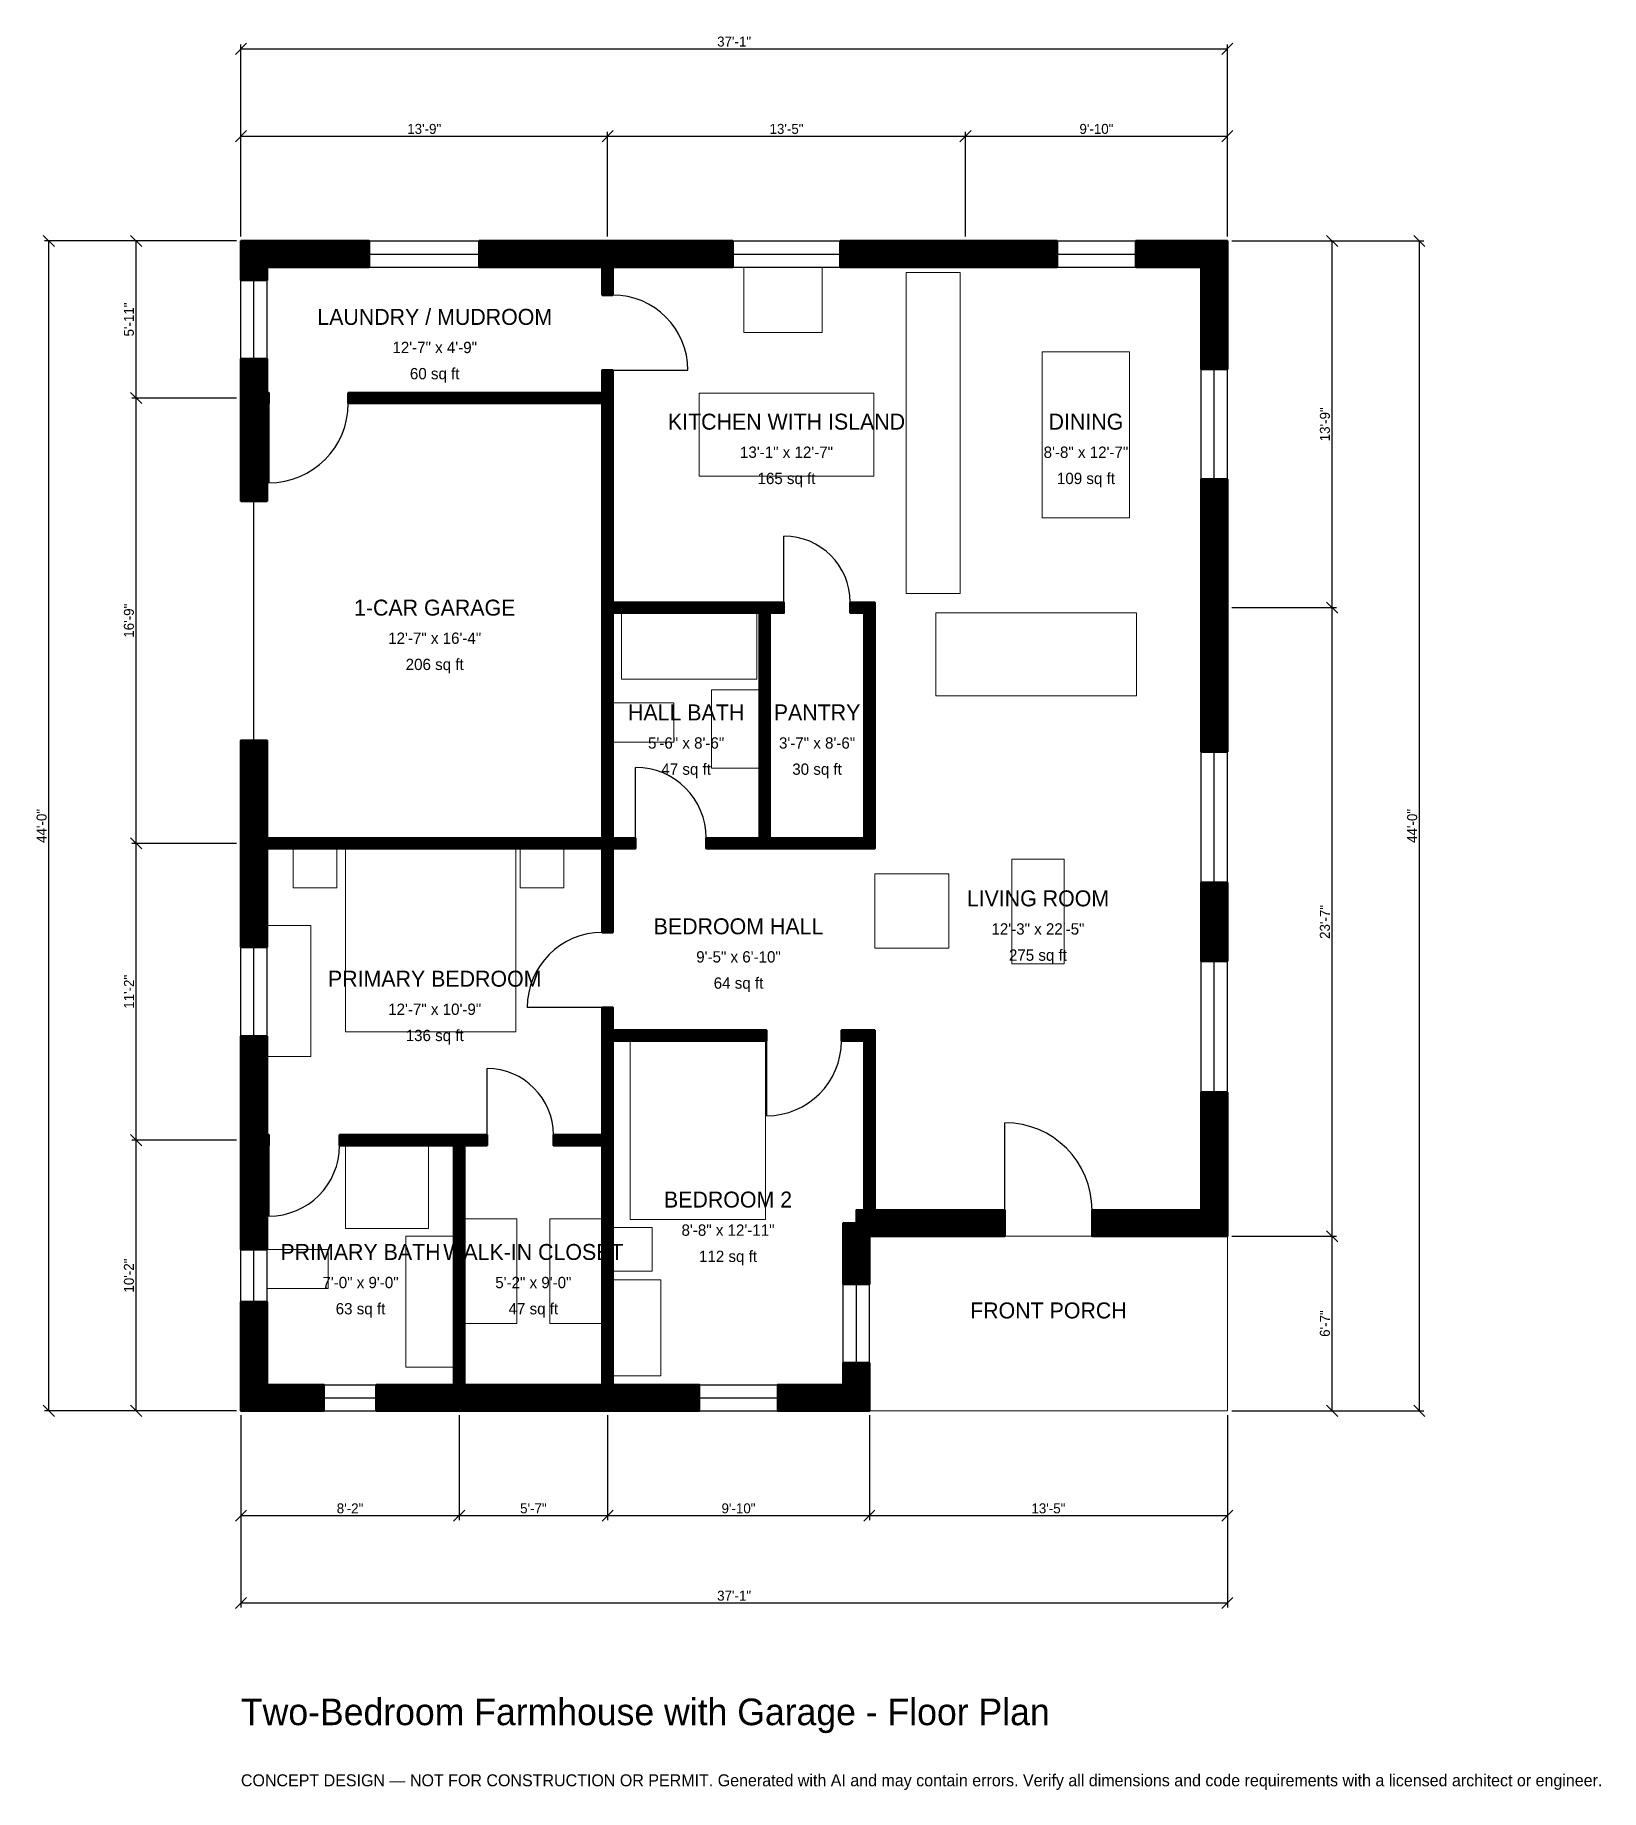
# Model space of a CAD drawing. Header units: inches. Extents: x -93 to 613, y -171 to 620.
import ezdxf
from ezdxf.enums import TextEntityAlignment as Align

# ---------------------------------------------------------------- set-up
doc = ezdxf.new("R2010")
doc.units = ezdxf.units.IN
doc.header["$MEASUREMENT"] = 0
doc.linetypes.add('DASHED', pattern=[0.6, 0.5, -0.1])
for name, color, linetype, lineweight in [('A-ANNO-DIMS', 1, 'Continuous', 13), ('A-ANNO-TEXT', 7, 'Continuous', 18), ('A-AREA-IDEN', 7, 'Continuous', 18), ('A-DOOR', 2, 'Continuous', 25), ('A-FLOR-FIXT', 9, 'Continuous', 13), ('A-FURN', 9, 'Continuous', 13), ('A-GLAZ', 4, 'Continuous', 25), ('A-SITE-PAVE', 8, 'Continuous', 13), ('A-WALL', 7, 'Continuous', 50), ('A-WALL-PATT', 8, 'Continuous', 13)]:
    doc.layers.add(name, color=color, linetype=linetype, lineweight=lineweight)
doc.dimstyles.new('PLAN', dxfattribs={"dimtxt": 4.5, "dimasz": 3, "dimexe": 2, "dimexo": 2, "dimgap": 1, "dimtad": 1, "dimdec": 0, "dimlunit": 4, "dimtsz": 2.5, "dimcen": 2.5, "dimclrd": 1, "dimclre": 1, "dimazin": 3, "dimtfac": 1, "dimtmove": 0, "dimatfit": 3})

msp = doc.modelspace()

# ---------------------------------------------------------------- hatches: boundary and pattern name
at = {"layer": 'A-WALL-PATT'}
h = msp.add_hatch(dxfattribs=at)
h.set_pattern_fill('ANSI31', color=8, scale=0.8)
h.paths.add_polyline_path([(159.4488, 0), (104.3307, 0), (100.7874, 0), (100.7874, 0), (96.063, 0), (96.063, 0), (92.5197, 0), (61.0236, 0), (61.0236, 11.811), (92.5197, 11.811), (96.063, 11.811), (96.063, 119.685), (44.4882, 119.685), (44.4882, 124.4094), (96.063, 124.4094), (100.7874, 124.4094), (111.0236, 124.4094), (111.0236, 119.685), (100.7874, 119.685), (100.7874, 11.811), (104.3307, 11.811), (159.4488, 11.811), (162.9921, 11.811), (162.9921, 119.685), (140.9449, 119.685), (140.9449, 124.4094), (162.9921, 124.4094), (162.9921, 166.9291), (162.9921, 171.6535), (162.9921, 181.8898), (167.7165, 181.8898), (167.7165, 171.6535), (237.0079, 171.6535), (237.0079, 166.9291), (167.7165, 166.9291), (167.7165, 124.4094), (167.7165, 119.685), (167.7165, 11.811), (171.2598, 11.811), (206.6929, 11.811), (206.6929, 0), (171.2598, 0), (167.7165, 0), (167.7165, 0), (162.9921, 0), (162.9921, 0), (159.4488, 0)])
h.paths.add_polyline_path([(11.811, 0), (11.811, 0), (0, 0), (0, 0), (0, 0), (0, 0), (0, 11.811), (0, 11.811), (0, 49.2126), (11.811, 49.2126), (11.811, 11.811), (37.4016, 11.811), (37.4016, 0), (11.811, 0)])
h.paths.add_polyline_path([(0, 116.1417), (0, 119.685), (0, 119.685), (0, 124.4094), (0, 124.4094), (0, 127.9528), (0, 168.8976), (11.811, 168.8976), (11.811, 127.9528), (11.811, 124.4094), (12.5984, 124.4094), (12.5984, 119.685), (11.811, 119.685), (11.811, 116.1417), (11.811, 72.8346), (0, 72.8346), (0, 116.1417)])
h.paths.add_polyline_path([(0, 250), (0, 253.5433), (0, 253.5433), (0, 258.2677), (0, 258.2677), (0, 261.811), (0, 302.3622), (11.811, 302.3622), (11.811, 261.811), (11.811, 258.2677), (162.9921, 258.2677), (162.9921, 359.8425), (162.9921, 364.5669), (162.9921, 454.3307), (48.4252, 454.3307), (48.4252, 459.0551), (162.9921, 459.0551), (162.9921, 469.2913), (167.7165, 469.2913), (167.7165, 459.0551), (167.7165, 454.3307), (167.7165, 364.5669), (233.8583, 364.5669), (238.5827, 364.5669), (244.8819, 364.5669), (244.8819, 359.8425), (238.5827, 359.8425), (238.5827, 258.2677), (281.1024, 258.2677), (281.1024, 359.8425), (274.8031, 359.8425), (274.8031, 364.5669), (281.1024, 364.5669), (285.8268, 364.5669), (285.8268, 359.8425), (285.8268, 258.2677), (285.8268, 253.5433), (281.1024, 253.5433), (238.5827, 253.5433), (233.8583, 253.5433), (209.8425, 253.5433), (209.8425, 258.2677), (233.8583, 258.2677), (233.8583, 359.8425), (167.7165, 359.8425), (167.7165, 258.2677), (177.9528, 258.2677), (177.9528, 253.5433), (167.7165, 253.5433), (167.7165, 215.748), (162.9921, 215.748), (162.9921, 253.5433), (11.811, 253.5433), (11.811, 250), (11.811, 209.0551), (0, 209.0551), (0, 250)])
h.paths.add_polyline_path([(0, 450.7874), (0, 454.3307), (0, 454.3307), (0, 459.0551), (0, 459.0551), (0, 462.5984), (0, 474.4094), (11.811, 474.4094), (11.811, 462.5984), (11.811, 459.0551), (12.5984, 459.0551), (12.5984, 454.3307), (11.811, 454.3307), (11.811, 450.7874), (11.811, 410.2362), (0, 410.2362), (0, 450.7874)])
h.paths.add_polyline_path([(0, 515.748), (0, 515.748), (0, 527.5591), (0, 527.5591), (0, 527.5591), (11.811, 527.5591), (11.811, 527.5591), (57.874, 527.5591), (57.874, 515.748), (11.811, 515.748), (11.811, 509.8425), (0, 509.8425), (0, 515.748)])
h.paths.add_polyline_path([(162.9921, 527.5591), (162.9921, 527.5591), (167.7165, 527.5591), (167.7165, 527.5591), (171.2598, 527.5591), (171.2598, 527.5591), (221.8504, 527.5591), (221.8504, 515.748), (167.7165, 515.748), (167.7165, 503.1496), (162.9921, 503.1496), (162.9921, 515.748), (159.4488, 515.748), (159.4488, 515.748), (107.4803, 515.748), (107.4803, 527.5591), (162.9921, 527.5591)])
h.paths.add_polyline_path([(320.8661, 527.5591), (332.6772, 527.5591), (368.1102, 527.5591), (368.1102, 515.748), (332.6772, 515.748), (320.8661, 515.748), (270.2756, 515.748), (270.2756, 527.5591), (320.8661, 527.5591)])
h.paths.add_polyline_path([(433.0709, 527.5591), (433.0709, 527.5591), (444.8819, 527.5591), (444.8819, 527.5591), (444.8819, 527.5591), (444.8819, 515.748), (444.8819, 515.748), (444.8819, 469.685), (433.0709, 469.685), (433.0709, 515.748), (403.5433, 515.748), (403.5433, 527.5591), (433.0709, 527.5591)])
h.paths.add_polyline_path([(444.8819, 368.1102), (444.8819, 356.2992), (444.8819, 297.2441), (433.0709, 297.2441), (433.0709, 356.2992), (433.0709, 368.1102), (433.0709, 420.0787), (444.8819, 420.0787), (444.8819, 368.1102)])
h.paths.add_polyline_path([(444.8819, 202.7559), (433.0709, 202.7559), (433.0709, 238.189), (444.8819, 238.189), (444.8819, 202.7559)])
h.paths.add_polyline_path([(444.8819, 90.5512), (444.8819, 90.5512), (444.8819, 78.7402), (444.8819, 78.7402), (444.8819, 78.7401), (433.0709, 78.7401), (433.0709, 78.7402), (383.8583, 78.7402), (383.8583, 90.5512), (433.0709, 90.5512), (433.0709, 143.7008), (444.8819, 143.7008), (444.8819, 90.5512)])
h.paths.add_polyline_path([(285.8268, 78.7402), (285.8268, 78.7401), (283.4646, 78.7401), (283.4646, 76.378), (283.4646, 76.378), (283.4646, 57.0866), (271.6535, 57.0866), (271.6535, 84.6457), (277.5591, 84.6457), (277.5591, 90.5512), (281.1024, 90.5512), (281.1024, 166.9291), (270.8661, 166.9291), (270.8661, 171.6535), (281.1024, 171.6535), (285.8268, 171.6535), (285.8268, 166.9291), (285.8268, 90.5512), (344.4882, 90.5512), (344.4882, 78.7402), (285.8268, 78.7402)])
h.paths.add_polyline_path([(283.4646, 11.811), (283.4646, 11.811), (283.4646, 0), (283.4646, 0), (283.4646, 0), (271.6535, 0), (271.6535, 0), (242.126, 0), (242.126, 11.811), (271.6535, 11.811), (271.6535, 21.6535), (283.4646, 21.6535), (283.4646, 11.811)])

# ---------------------------------------------------------------- linework, layer by layer
at = {"layer": 'A-DOOR'}
for p, q in [((167.7165, 469.2913), (201.5748, 469.2913)), ((12.5984, 454.3307), (12.5984, 418.5039)), ((244.8819, 364.5669), (244.8819, 394.4882)), ((177.9528, 258.2677), (177.9528, 290.1575)), ((162.9921, 181.8898), (129.1339, 181.8898)), ((237.0079, 166.9291), (237.0079, 133.0709)), ((111.0236, 124.4094), (111.0236, 154.3307)), ((344.4882, 90.5512), (344.4882, 129.9213)), ((12.5984, 119.685), (12.5984, 87.7953))]:
    msp.add_line(p, q, dxfattribs=at)
at = {"layer": 'A-DOOR', "linetype": 'DASHED'}
msp.add_line((5.9055, 302.3622), (5.9055, 410.2362), dxfattribs=at)
at = {"layer": 'A-DOOR'}
for centre, radius, start, end in [((167.7165, 469.2913), 33.8583, 0, 90), ((12.5984, 454.3307), 35.8268, 270, 360), ((244.8819, 364.5669), 29.9213, 0, 90), ((177.9528, 258.2677), 31.8898, 0, 90), ((162.9921, 181.8898), 33.8583, 90, 180), ((237.0079, 166.9291), 33.8583, 270, 360), ((111.0236, 124.4094), 29.9213, 0, 90), ((344.4882, 90.5512), 39.3701, 0, 90), ((12.5984, 119.685), 31.8898, 270, 360)]:
    msp.add_arc(centre, radius, start, end, dxfattribs=at)
at = {"layer": 'A-FLOR-FIXT'}
for points in [[(300, 368.5039), (324.4094, 368.5039), (324.4094, 513.3858), (300, 513.3858)], [(206.6929, 421.4567), (285.4331, 421.4567), (285.4331, 458.8583), (206.6929, 458.8583)], [(171.6535, 329.9213), (232.6772, 329.9213), (232.6772, 359.8425), (171.6535, 359.8425)], [(212.2047, 289.7638), (233.8583, 289.7638), (233.8583, 325.1969), (212.2047, 325.1969)], [(167.7165, 301.5748), (195.2756, 301.5748), (195.2756, 319.2913), (167.7165, 319.2913)], [(47.2441, 82.2835), (84.6457, 82.2835), (84.6457, 119.685), (47.2441, 119.685)], [(11.811, 55.1181), (39.3701, 55.1181), (39.3701, 72.8346), (11.811, 72.8346)], [(74.4094, 19.685), (96.063, 19.685), (96.063, 78.7402), (74.4094, 78.7402)]]:
    msp.add_lwpolyline(points, close=True, dxfattribs=at)
at = {"layer": 'A-FURN'}
for points in [[(226.7717, 486.2205), (262.2047, 486.2205), (262.2047, 515.748), (226.7717, 515.748)], [(361.4173, 402.7559), (400.7874, 402.7559), (400.7874, 477.5591), (361.4173, 477.5591)], [(313.3858, 322.4409), (403.937, 322.4409), (403.937, 359.8425), (313.3858, 359.8425)], [(23.622, 235.8268), (43.3071, 235.8268), (43.3071, 253.5433), (23.622, 253.5433)], [(47.2441, 170.8661), (124.0157, 170.8661), (124.0157, 253.5433), (47.2441, 253.5433)], [(125.9843, 235.8268), (145.6693, 235.8268), (145.6693, 253.5433), (125.9843, 253.5433)], [(347.6378, 201.5748), (371.2598, 201.5748), (371.2598, 248.8189), (347.6378, 248.8189)], [(285.8268, 208.6614), (319.2913, 208.6614), (319.2913, 242.126), (285.8268, 242.126)], [(11.811, 159.8425), (31.4961, 159.8425), (31.4961, 218.8976), (11.811, 218.8976)], [(175.5906, 86.2205), (236.6142, 86.2205), (236.6142, 166.9291), (175.5906, 166.9291)], [(100.7874, 39.3701), (124.4094, 39.3701), (124.4094, 86.6142), (100.7874, 86.6142)], [(139.3701, 39.3701), (162.9921, 39.3701), (162.9921, 86.6142), (139.3701, 86.6142)], [(167.7165, 62.9921), (185.4331, 62.9921), (185.4331, 82.6772), (167.7165, 82.6772)], [(167.7165, 15.748), (189.3701, 15.748), (189.3701, 59.0551), (167.7165, 59.0551)]]:
    msp.add_lwpolyline(points, close=True, dxfattribs=at)
at = {"layer": 'A-GLAZ'}
for p, q in [((57.874, 527.5591), (107.4803, 527.5591)), ((221.8504, 527.5591), (270.2756, 527.5591)), ((368.1102, 527.5591), (403.5433, 527.5591)), ((57.874, 521.6535), (107.4803, 521.6535)), ((57.874, 515.748), (107.4803, 515.748)), ((221.8504, 521.6535), (270.2756, 521.6535)), ((221.8504, 515.748), (270.2756, 515.748)), ((368.1102, 521.6535), (403.5433, 521.6535)), ((368.1102, 515.748), (403.5433, 515.748)), ((0, 474.4094), (0, 509.8425)), ((5.9055, 474.4094), (5.9055, 509.8425)), ((11.811, 474.4094), (11.811, 509.8425)), ((433.0709, 420.0787), (433.0709, 469.685)), ((438.9764, 420.0787), (438.9764, 469.685)), ((444.8819, 420.0787), (444.8819, 469.685)), ((433.0709, 238.189), (433.0709, 297.2441)), ((438.9764, 238.189), (438.9764, 297.2441)), ((444.8819, 238.189), (444.8819, 297.2441)), ((0, 168.8976), (0, 209.0551)), ((5.9055, 168.8976), (5.9055, 209.0551)), ((11.811, 168.8976), (11.811, 209.0551)), ((433.0709, 143.7008), (433.0709, 202.7559)), ((438.9764, 143.7008), (438.9764, 202.7559)), ((444.8819, 143.7008), (444.8819, 202.7559)), ((0, 49.2126), (0, 72.8346)), ((5.9055, 49.2126), (5.9055, 72.8346)), ((11.811, 49.2126), (11.811, 72.8346)), ((271.6535, 21.6535), (271.6535, 57.0866)), ((277.5591, 21.6535), (277.5591, 57.0866)), ((283.4646, 21.6535), (283.4646, 57.0866)), ((37.4016, 11.811), (61.0236, 11.811)), ((206.6929, 11.811), (242.126, 11.811)), ((37.4016, 5.9055), (61.0236, 5.9055)), ((37.4016, 0), (61.0236, 0)), ((206.6929, 5.9055), (242.126, 5.9055)), ((206.6929, 0), (242.126, 0))]:
    msp.add_line(p, q, dxfattribs=at)
at = {"layer": 'A-SITE-PAVE', "linetype": 'DASHED'}
msp.add_lwpolyline([(283.4646, 0), (444.8819, 0), (444.8819, 78.7402), (283.4646, 78.7402)], close=True, dxfattribs=at)
at = {"layer": 'A-WALL'}
for points in [[(0, 515.748), (0, 515.748), (0, 527.5591), (0, 527.5591), (0, 527.5591), (11.811, 527.5591), (11.811, 527.5591), (57.874, 527.5591), (57.874, 515.748), (11.811, 515.748), (11.811, 509.8425), (0, 509.8425), (0, 515.748)], [(162.9921, 527.5591), (162.9921, 527.5591), (167.7165, 527.5591), (167.7165, 527.5591), (171.2598, 527.5591), (171.2598, 527.5591), (221.8504, 527.5591), (221.8504, 515.748), (167.7165, 515.748), (167.7165, 503.1496), (162.9921, 503.1496), (162.9921, 515.748), (159.4488, 515.748), (159.4488, 515.748), (107.4803, 515.748), (107.4803, 527.5591), (162.9921, 527.5591)], [(320.8661, 527.5591), (332.6772, 527.5591), (368.1102, 527.5591), (368.1102, 515.748), (332.6772, 515.748), (320.8661, 515.748), (270.2756, 515.748), (270.2756, 527.5591), (320.8661, 527.5591)], [(433.0709, 527.5591), (433.0709, 527.5591), (444.8819, 527.5591), (444.8819, 527.5591), (444.8819, 527.5591), (444.8819, 515.748), (444.8819, 515.748), (444.8819, 469.685), (433.0709, 469.685), (433.0709, 515.748), (403.5433, 515.748), (403.5433, 527.5591), (433.0709, 527.5591)], [(0, 450.7874), (0, 454.3307), (0, 454.3307), (0, 459.0551), (0, 459.0551), (0, 462.5984), (0, 474.4094), (11.811, 474.4094), (11.811, 462.5984), (11.811, 459.0551), (12.5984, 459.0551), (12.5984, 454.3307), (11.811, 454.3307), (11.811, 450.7874), (11.811, 410.2362), (0, 410.2362), (0, 450.7874)], [(0, 250), (0, 253.5433), (0, 253.5433), (0, 258.2677), (0, 258.2677), (0, 261.811), (0, 302.3622), (11.811, 302.3622), (11.811, 261.811), (11.811, 258.2677), (162.9921, 258.2677), (162.9921, 359.8425), (162.9921, 364.5669), (162.9921, 454.3307), (48.4252, 454.3307), (48.4252, 459.0551), (162.9921, 459.0551), (162.9921, 469.2913), (167.7165, 469.2913), (167.7165, 459.0551), (167.7165, 454.3307), (167.7165, 364.5669), (233.8583, 364.5669), (238.5827, 364.5669), (244.8819, 364.5669), (244.8819, 359.8425), (238.5827, 359.8425), (238.5827, 258.2677), (281.1024, 258.2677), (281.1024, 359.8425), (274.8031, 359.8425), (274.8031, 364.5669), (281.1024, 364.5669), (285.8268, 364.5669), (285.8268, 359.8425), (285.8268, 258.2677), (285.8268, 253.5433), (281.1024, 253.5433), (238.5827, 253.5433), (233.8583, 253.5433), (209.8425, 253.5433), (209.8425, 258.2677), (233.8583, 258.2677), (233.8583, 359.8425), (167.7165, 359.8425), (167.7165, 258.2677), (177.9528, 258.2677), (177.9528, 253.5433), (167.7165, 253.5433), (167.7165, 215.748), (162.9921, 215.748), (162.9921, 253.5433), (11.811, 253.5433), (11.811, 250), (11.811, 209.0551), (0, 209.0551), (0, 250)], [(444.8819, 368.1102), (444.8819, 356.2992), (444.8819, 297.2441), (433.0709, 297.2441), (433.0709, 356.2992), (433.0709, 368.1102), (433.0709, 420.0787), (444.8819, 420.0787), (444.8819, 368.1102)], [(444.8819, 202.7559), (433.0709, 202.7559), (433.0709, 238.189), (444.8819, 238.189), (444.8819, 202.7559)], [(159.4488, 0), (104.3307, 0), (100.7874, 0), (100.7874, 0), (96.063, 0), (96.063, 0), (92.5197, 0), (61.0236, 0), (61.0236, 11.811), (92.5197, 11.811), (96.063, 11.811), (96.063, 119.685), (44.4882, 119.685), (44.4882, 124.4094), (96.063, 124.4094), (100.7874, 124.4094), (111.0236, 124.4094), (111.0236, 119.685), (100.7874, 119.685), (100.7874, 11.811), (104.3307, 11.811), (159.4488, 11.811), (162.9921, 11.811), (162.9921, 119.685), (140.9449, 119.685), (140.9449, 124.4094), (162.9921, 124.4094), (162.9921, 166.9291), (162.9921, 171.6535), (162.9921, 181.8898), (167.7165, 181.8898), (167.7165, 171.6535), (237.0079, 171.6535), (237.0079, 166.9291), (167.7165, 166.9291), (167.7165, 124.4094), (167.7165, 119.685), (167.7165, 11.811), (171.2598, 11.811), (206.6929, 11.811), (206.6929, 0), (171.2598, 0), (167.7165, 0), (167.7165, 0), (162.9921, 0), (162.9921, 0), (159.4488, 0)], [(0, 116.1417), (0, 119.685), (0, 119.685), (0, 124.4094), (0, 124.4094), (0, 127.9528), (0, 168.8976), (11.811, 168.8976), (11.811, 127.9528), (11.811, 124.4094), (12.5984, 124.4094), (12.5984, 119.685), (11.811, 119.685), (11.811, 116.1417), (11.811, 72.8346), (0, 72.8346), (0, 116.1417)], [(285.8268, 78.7402), (285.8268, 78.7401), (283.4646, 78.7401), (283.4646, 76.378), (283.4646, 76.378), (283.4646, 57.0866), (271.6535, 57.0866), (271.6535, 84.6457), (277.5591, 84.6457), (277.5591, 90.5512), (281.1024, 90.5512), (281.1024, 166.9291), (270.8661, 166.9291), (270.8661, 171.6535), (281.1024, 171.6535), (285.8268, 171.6535), (285.8268, 166.9291), (285.8268, 90.5512), (344.4882, 90.5512), (344.4882, 78.7402), (285.8268, 78.7402)], [(444.8819, 90.5512), (444.8819, 90.5512), (444.8819, 78.7402), (444.8819, 78.7402), (444.8819, 78.7401), (433.0709, 78.7401), (433.0709, 78.7402), (383.8583, 78.7402), (383.8583, 90.5512), (433.0709, 90.5512), (433.0709, 143.7008), (444.8819, 143.7008), (444.8819, 90.5512)], [(11.811, 0), (11.811, 0), (0, 0), (0, 0), (0, 0), (0, 0), (0, 11.811), (0, 11.811), (0, 49.2126), (11.811, 49.2126), (11.811, 11.811), (37.4016, 11.811), (37.4016, 0), (11.811, 0)], [(283.4646, 11.811), (283.4646, 11.811), (283.4646, 0), (283.4646, 0), (283.4646, 0), (271.6535, 0), (271.6535, 0), (242.126, 0), (242.126, 11.811), (271.6535, 11.811), (271.6535, 21.6535), (283.4646, 21.6535), (283.4646, 11.811)]]:
    msp.add_lwpolyline(points, close=True, dxfattribs=at)

# ---------------------------------------------------------------- texts
at = {"layer": 'A-ANNO-TEXT'}
for s, height, p in [('Two-Bedroom Farmhouse with Garage - Floor Plan', 12, (0, -141.7323)), ('CONCEPT DESIGN — NOT FOR CONSTRUCTION OR PERMIT. Generated with AI and may contain errors. Verify all dimensions and code requirements with a licensed architect or engineer.', 5.4, (0, -169.2913))]:
    msp.add_text(s, height=height, dxfattribs=at).set_placement(p)
at = {"layer": 'A-AREA-IDEN'}
for s, height, p in [('LAUNDRY / MUDROOM', 7.2, (87.4016, 493.3071)), ('12\'-7" x 4\'-9"', 5.1, (87.4016, 479.5276)), ('60 sq ft', 5.1, (87.4016, 467.7165)), ('KITCHEN WITH ISLAND', 7.2, (246.063, 446.063)), ('DINING', 7.2, (381.1024, 446.063)), ('13\'-1" x 12\'-7"', 5.1, (246.063, 432.2835)), ('8\'-8" x 12\'-7"', 5.1, (381.1024, 432.2835)), ('165 sq ft', 5.1, (246.063, 420.4724)), ('109 sq ft', 5.1, (381.1024, 420.4724)), ('1-CAR GARAGE', 7.2, (87.4016, 362.2047)), ('12\'-7" x 16\'-4"', 5.1, (87.4016, 348.4252)), ('206 sq ft', 5.1, (87.4016, 336.6142)), ('HALL BATH', 7.2, (200.7874, 314.9606)), ('PANTRY', 7.2, (259.8425, 314.9606)), ('5\'-6" x 8\'-6"', 5.1, (200.7874, 301.1811)), ('3\'-7" x 8\'-6"', 5.1, (259.8425, 301.1811)), ('47 sq ft', 5.1, (200.7874, 289.3701)), ('30 sq ft', 5.1, (259.8425, 289.3701)), ('LIVING ROOM', 7.2, (359.4488, 231.1024)), ('BEDROOM HALL', 7.2, (224.4094, 218.5039)), ('12\'-3" x 22\'-5"', 5.1, (359.4488, 217.3228)), ('9\'-5" x 6\'-10"', 5.1, (224.4094, 204.7244)), ('275 sq ft', 5.1, (359.4488, 205.5118)), ('PRIMARY BEDROOM', 7.2, (87.4016, 194.8819)), ('64 sq ft', 5.1, (224.4094, 192.9134)), ('12\'-7" x 10\'-9"', 5.1, (87.4016, 181.1024)), ('136 sq ft', 5.1, (87.4016, 169.2913)), ('BEDROOM 2', 7.2, (219.685, 95.2756)), ('8\'-8" x 12\'-11"', 5.1, (219.685, 81.4961)), ('PRIMARY BATH', 7.2, (53.937, 71.6535)), ('WALK-IN CLOSET', 7.2, (131.8898, 71.6535)), ('112 sq ft', 5.1, (219.685, 69.685)), ('7\'-0" x 9\'-0"', 5.1, (53.937, 57.874)), ('5\'-2" x 9\'-0"', 5.1, (131.8898, 57.874)), ('63 sq ft', 5.1, (53.937, 46.063)), ('47 sq ft', 5.1, (131.8898, 46.063)), ('FRONT PORCH', 7.2, (364.1732, 45.2756))]:
    msp.add_text(s, height=height, dxfattribs=at).set_placement(p, align=Align.MIDDLE_CENTER)

# ---------------------------------------------------------------- dimensions: what is measured, and where the dimension line sits
at = {"layer": 'A-ANNO-DIMS'}
for base, p1, p2, text in [((0, 614.1732), (0, 527.5591), (444.8819, 527.5591), '37\'-1"'), ((0, 574.8031), (0, 527.5591), (165.3543, 527.5591), '13\'-9"'), ((165.3543, 574.8031), (165.3543, 527.5591), (326.7717, 527.5591), '13\'-5"'), ((326.7717, 574.8031), (326.7717, 527.5591), (444.8819, 527.5591), '9\'-10"'), ((0, -47.2441), (0, 0), (98.4252, 0), '8\'-2"'), ((0, -86.6142), (0, 0), (444.8819, 0), '37\'-1"'), ((98.4252, -47.2441), (98.4252, 0), (165.3543, 0), '5\'-7"'), ((165.3543, -47.2441), (165.3543, 0), (283.4646, 0), '9\'-10"'), ((283.4646, -47.2441), (283.4646, 0), (444.8819, 0), '13\'-5"')]:
    msp.add_linear_dim(base=base, p1=p1, p2=p2, text=text, dimstyle='PLAN', dxfattribs=at).render()
for base, p1, p2, text in [((-86.6142, 0), (0, 0), (0, 527.5591), '44\'-0"'), ((-47.2441, 456.6929), (0, 456.6929), (0, 527.5591), '5\'-11"'), ((492.126, 362.2047), (444.8819, 362.2047), (444.8819, 527.5591), '13\'-9"'), ((531.4961, 0), (444.8819, 0), (444.8819, 527.5591), '44\'-0"'), ((-47.2441, 255.9055), (0, 255.9055), (0, 456.6929), '16\'-9"'), ((492.126, 78.7402), (444.8819, 78.7402), (444.8819, 362.2047), '23\'-7"'), ((-47.2441, 122.0472), (0, 122.0472), (0, 255.9055), '11\'-2"'), ((-47.2441, 0), (0, 0), (0, 122.0472), '10\'-2"'), ((492.126, 0), (444.8819, 0), (444.8819, 78.7402), '6\'-7"')]:
    msp.add_linear_dim(base=base, p1=p1, p2=p2, angle=90, text=text, dimstyle='PLAN', dxfattribs=at).render()

doc.saveas('drawing.dxf')
